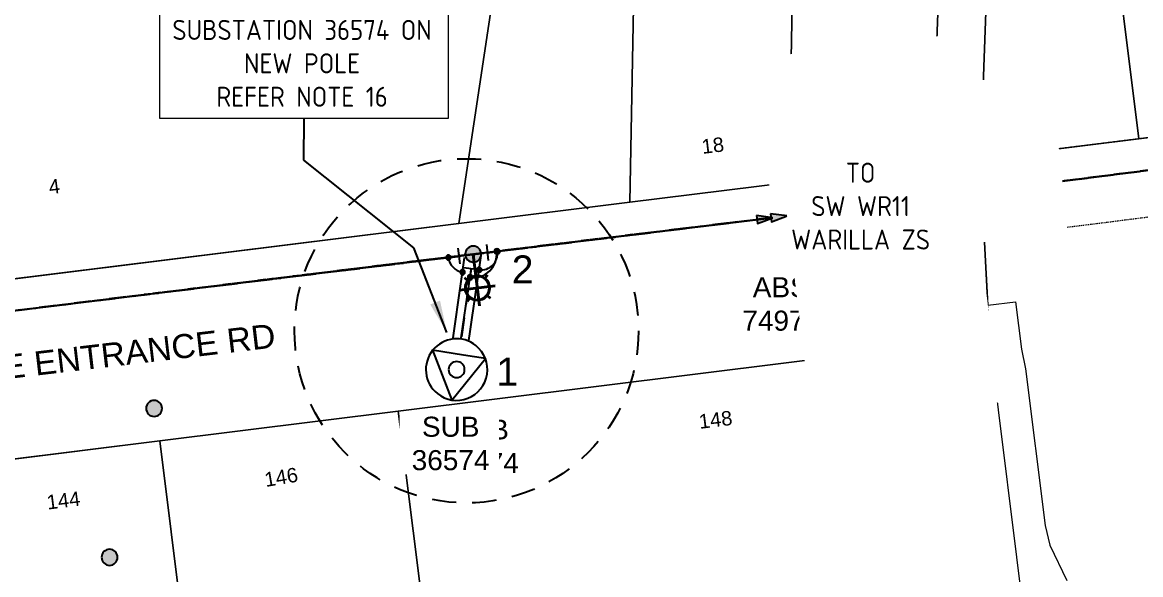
# Model space of a CAD drawing. Header units: metres. Extents: x 300268 to 302887, y 6172399 to 6173904.
# Drawn here: x 300960.1 to 301099.6, y 6173264.3 to 6173333.1 of the extents above; entities that cross this region are included whole.
import ezdxf
from ezdxf.enums import TextEntityAlignment as Align

# ---------------------------------------------------------------- set-up
doc = ezdxf.new("R2010")
doc.units = ezdxf.units.M
for name, pattern in [('Cable Exist OH', [1, 1, 0]), ('Cable New OH', [6, 4, -2]), ('Dash', [5, 3, -2]), ('HIDDEN', [0.375, 0.25, -0.125]), ('HIDDEN2', [0.1875, 0.125, -0.0625]), ('IECLdasha', [5, 3, -2])]:
    doc.linetypes.add(name, pattern=pattern)
doc.layers.get('0').update_dxf_attribs({"color": 6})
for name, color, linetype, lineweight in [('Cadastre Land Parcels_SP_EXT', 9, 'Continuous', 5), ('Cadastre Other Property_SP_EXT', 9, 'HIDDEN', 5), ('Cadastre Roads_SP_EXT', 9, 'Continuous', 5)]:
    doc.layers.add(name, color=color, linetype=linetype, lineweight=lineweight)
for name, color, linetype in [('Equip_HV_NEW', 2, 'Continuous'), ('Equip_LV_NEW', 2, 'Continuous'), ('Equip_SP_HV_EXT', 7, 'Continuous'), ('Equip_SP_HV_NEW', 2, 'Continuous'), ('Equip_SP_SL_EXT', 7, 'Continuous'), ('Equip_SP_SL_MOD', 3, 'Continuous'), ('Mains_HV_EXT', 7, 'Continuous'), ('Mains_HV_NEW_A43', 2, 'Continuous'), ('Mains_HV_NEW_Hardwired', 7, 'Continuous'), ('Mains_LV_EXT', 7, 'Continuous'), ('Mains_LV_NEW_E56', 2, 'Continuous'), ('Mains_LV_NEW_Hardwired', 2, 'Continuous'), ('Mains_SL_EXT', 7, 'Continuous'), ('Mains_TR_EXT', 7, 'Continuous'), ('Notes', 7, 'Continuous'), ('Notes_SL_MISC', 7, 'Continuous'), ('Notes_SP_MISC', 7, 'Continuous'), ('Notes_TR_MISC', 7, 'Continuous'), ('OH_Details_SP_MISC', 7, 'Continuous'), ('Sub_SP_HV_LV_EXT', 7, 'Continuous'), ('SupportsOH_SP_TR_HV_LV_SL_EXT', 7, 'Continuous'), ('SupportsOH_SP_TR_HV_LV_SL_MOD', 3, 'Continuous'), ('SupportsOH_SP_TR_HV_LV_SL_NEW', 2, 'Continuous')]:
    doc.layers.add(name, color=color, linetype=linetype)
doc.styles.add('iecARIAL', font='arial.ttf', dxfattribs={"height": 2})
doc.styles.add('iecISOCP', font='isocp.shx')
doc.styles.add('ieISOCP', font='isocp.shx')
doc.styles.add('POLE_LABEL', font='arial.ttf')
doc.styles.get("Standard").update_dxf_attribs({"font": 'arial.ttf'})
doc.linetypes.add('Cable W', pattern='A,7.2,-0.3,["W",Standard,S=2.2,R=0,X=-0.15,Y=-1],-2.9', length=10.4)
doc.linetypes.add('Cable Z', pattern='A,7,-0.1,["Z",Standard,S=1.5,R=0,X=0.5,Y=-0.7],-2.4', length=9.5)
doc.dimstyles.get("Standard").update_dxf_attribs({"dimtxt": 0.18, "dimasz": 0.18, "dimexe": 0.18, "dimexo": 0.0625, "dimgap": 0.09, "dimtad": 0, "dimtih": 1, "dimtoh": 1, "dimdec": 4, "dimzin": 0, "dimdsep": 46, "dimtxsty": 'Standard', "dimcen": 0.09, "dimadec": 0, "dimazin": 0, "dimtfac": 1, "dimtdec": 4, "dimtofl": 0, "dimtmove": 0, "dimatfit": 3, "dimfxl": 1, "dimtolj": 1, "dimtzin": 0, "dimarcsym": 0})

# ---------------------------------------------------------------- blocks, each defined once
blk = doc.blocks.new('SL_LANTERN_EXT')
at = {"lineweight": 40}
for p, q in [((-1.46, 5.68), (-1.06, 5.28)), ((0, 1.97), (0, 6.47)), ((1.46, 5.68), (1.06, 5.28)), ((-2.25, 4.22), (2.25, 4.22)), ((-1.46, 2.76), (-1.06, 3.16)), ((1.46, 2.76), (1.06, 3.16)), ((0, 0), (0, 2.72))]:
    blk.add_line(p, q, dxfattribs=at)
blk.add_circle((0, 4.22), 1.5, dxfattribs=at)
at = {"style": 'iecARIAL', "flags": 8}
blk.add_attdef('ASSET_NUM', (1.5, 1.5), '', height=2.5, dxfattribs=at)
for tag, p, height, flags in [('CONSTRUCTED_VOLTAGE', (0.98, -0.65), 0.2, 9), ('CONTROL_TYPE', (0.98, -0.85), 0.2, 9), ('LANTERN_PURPOSE', (0.98, -1.05), 0.2, 9), ('LANTERN_TYPE', (0.98, -1.25), 0.2, 9), ('NO_PHASES', (0.98, -1.45), 0.2, 9), ('LNUMBER', (2.18, -3.25), 2.5, 8), ('OPERATING_VOLTAGE', (0.98, -1.65), 0.2, 9), ('ORIENTATION', (0.98, -1.85), 0.2, 9), ('OWNED_BY', (0.98, -2.05), 0.2, 9), ('STATE', (0.98, -2.25), 0.2, 9), ('USAGE', (0.98, -2.45), 0.2, 9), ('CEXIST', (0.98, -2.65), 0.2, 9), ('CNEW', (0.98, -2.85), 0.2, 9), ('CNUMBER', (0.98, -3.05), 0.2, 9), ('CREMOVE', (0.98, -3.25), 0.2, 9), ('CREPLACE', (0.98, -3.45), 0.2, 9), ('LKINGHEIGHT', (0.98, -3.65), 0.2, 9), ('LBRACKET', (0.98, -3.85), 0.2, 9), ('LBRACKETVOCAB', (0.98, -4.05), 0.2, 9), ('LCATEGORY', (0.98, -4.25), 0.2, 9), ('LCHARGE1', (0.98, -4.45), 0.2, 9), ('LCHARGE1PERCENT', (0.98, -4.65), 0.2, 9), ('LCHARGE2', (0.98, -4.85), 0.2, 9), ('LCHARGE2PERCENT', (0.98, -5.05), 0.2, 9), ('LCHARGE3', (0.98, -5.25), 0.2, 9), ('LCHARGE3PERCENT', (0.98, -5.45), 0.2, 9), ('LEXIST', (0.98, -5.65), 0.2, 9), ('LLAMP', (0.98, -5.85), 0.2, 9), ('LLAMPVOCAB', (0.98, -6.05), 0.2, 9), ('LMAST', (0.98, -6.25), 0.2, 9), ('LMASTVOCAB', (0.98, -6.45), 0.2, 9), ('LNEW', (0.98, -6.65), 0.2, 9), ('LANTNUMBER', (0.98, -6.85), 0.2, 9), ('LOUTREACH', (0.98, -7.25), 0.2, 9), ('LOUTREACHVOCAB', (0.98, -7.45), 0.2, 9), ('LRATECODE', (0.98, -7.65), 0.2, 9), ('LREMOVE', (0.98, -7.85), 0.2, 9), ('LREPLACE', (0.98, -8.05), 0.2, 9), ('LTYPE', (0.98, -8.25), 0.2, 9), ('LTYPEVOCAB', (0.98, -8.45), 0.2, 9), ('STREETNAME', (0.98, -9.25), 0.2, 9), ('SUBURB', (0.98, -9.45), 0.2, 1), ('LEGEND', (0.98, -8.65), 0.2, 9), ('LOCATION', (0.98, -8.85), 0.2, 9), ('NOTES', (0.98, -9.05), 0.2, 9)]:
    blk.add_attdef(tag, p, '', height=height, dxfattribs=dict(flags=flags))
blk = doc.blocks.new('SL_NIGHTWATCH_EXT')
at = {"lineweight": 40}
h = blk.add_hatch(color=256, dxfattribs=at)
h.paths.add_polyline_path([(0.39, 1.96, 0.098491), (-0.39, 1.96), (-0.2, 0.98, -0.098491), (0.19, 0.98)])
h.paths.add_polyline_path([(0.55, 0.83, -0.098491), (0.83, 0.56), (1.66, 1.11, 0.098491), (1.11, 1.66)])
h.paths.add_polyline_path([(0.98, 0.2, -0.098491), (0.98, -0.19), (1.96, -0.39, 0.098491), (1.96, 0.39)])
h.paths.add_polyline_path([(0.83, -0.55, -0.098491), (0.56, -0.83), (1.11, -1.66, 0.098491), (1.66, -1.11)])
h.paths.add_polyline_path([(-0.19, -0.98), (-0.39, -1.96, 0.098491), (0.39, -1.96), (0.2, -0.98, -0.098491)])
h.paths.add_polyline_path([(-0.83, -0.56), (-1.66, -1.11, 0.098491), (-1.11, -1.66), (-0.55, -0.83, -0.098491)])
h.paths.add_polyline_path([(-0.98, 0.19), (-1.96, 0.39, 0.098491), (-1.96, -0.39), (-0.98, -0.2, -0.098491)])
h.paths.add_polyline_path([(-1.11, 1.66, 0.098491), (-1.66, 1.11), (-0.83, 0.55, -0.098491), (-0.56, 0.83)])
for p, q in [((-1.16, 1.63), (-1.16, 1.63, 0)), ((-1.1, 1.64), (-1.1, 1.64, 0)), ((1.08, 1.63), (1.08, 1.63, 0)), ((-0.86, -0.57), (-0.86, -0.57, 0)), ((0.82, -0.57), (0.82, -0.57, 0)), ((1.96, -0.37), (1.96, -0.37, 0)), ((1.13, -1.65), (1.13, -1.65, 0))]:
    blk.add_line(p, q, dxfattribs=at)
for points in [[(-0.56, 0.83, 0.098491), (-0.83, 0.55), (-1.66, 1.11, -0.098491), (-1.11, 1.66)], [(-0.2, 0.98, -0.098491), (0.19, 0.98), (0.39, 1.96, 0.098491), (-0.39, 1.96)], [(0.83, 0.56), (1.66, 1.11, 0.098491), (1.11, 1.66), (0.55, 0.83, -0.098491)], [(-0.98, 0.19, 0.098491), (-0.98, -0.2), (-1.96, -0.39, -0.098491), (-1.96, 0.39)], [(0.98, -0.19), (1.96, -0.39, 0.098491), (1.96, 0.39), (0.98, 0.2, -0.098491)], [(-0.83, -0.56, 0.098491), (-0.55, -0.83), (-1.11, -1.66, -0.098491), (-1.66, -1.11)], [(0.2, -0.98), (0.39, -1.96, -0.098491), (-0.39, -1.96), (-0.19, -0.98, 0.098491)], [(0.56, -0.83), (1.11, -1.66, 0.098491), (1.66, -1.11), (0.83, -0.55, -0.098491)]]:
    blk.add_lwpolyline(points, format="xyb", close=True, dxfattribs=at)
blk.add_circle((0, 0), 1, dxfattribs=at)
blk = doc.blocks.new('POLE_EXT')
blk.add_hatch(color=256).paths.add_polyline_path([(-1, 0, 1), (1, 0, 1)])
blk.add_lwpolyline([(-1, 0, 1), (1, 0, 1)], format="xyb", close=True)
for tag, height, flags, p in [('pNumber', 2.5, 8, (-17.84, 2.07)), ('OWNED_BY', 0.2, 9, (1.35, -0.4)), ('SPECIAL_USE', 0.2, 9, (1.35, -0.8)), ('STATE', 0.2, 9, (1.35, -1)), ('cLV', 0.2, 9, (1.35, -1.4)), ('PARENT', 0.2, 9, (1.35, -0.6)), ('USAGE', 0.2, 9, (1.35, -1.2)), ('hDepth', 0.2, 9, (1.35, -1.6)), ('hDia', 0.2, 9, (1.35, -1.8)), ('cHV', 0.2, 9, (1.35, -2)), ('LBRACKET', 0.2, 9, (1.35, -2.2)), ('LExisting', 0.2, 9, (1.35, -2.4)), ('LANTNUMBER', 0.2, 9, (1.35, -2.6)), ('LOther', 0.2, 9, (1.35, -2.8)), ('cLinedev', 0.2, 9, (1.35, -3.4)), ('pExisting', 0.2, 9, (1.35, -3.8)), ('LRemove', 0.2, 9, (1.35, -3)), ('LEGEND', 0.2, 9, (1.35, -3.2)), ('LOCATION', 0.2, 9, (1.35, -3.6)), ('PFNUMBER', 0.2, 9, (1.35, -4)), ('NEWPFNUMBER', 0.2, 9, (1.35, -4.2)), ('pFooting', 0.2, 9, (1.35, -4.4)), ('pNew', 0.2, 9, (1.35, -4.6)), ('pRelocate', 0.2, 9, (1.35, -5)), ('pRemove', 0.2, 9, (1.35, -5.2)), ('pReplace', 0.2, 9, (1.35, -5.4)), ('pStay', 0.2, 9, (1.35, -5.6)), ('pType', 0.2, 9, (1.35, -5.8)), ('cspan', 0.2, 9, (1.35, -6)), ('STREETNAME', 0.2, 9, (1.35, -6.2)), ('SUBURB', 0.2, 9, (1.35, -6.4)), ('OPERATED_BY', 0.2, 9, (1.36, -7.01)), ('NOTES', 0.2, 9, (1.35, -6.6)), ('MAINTAINED_BY', 0.2, 9, (1.36, -6.81))]:
    blk.add_attdef(tag, text='', height=height, dxfattribs=dict(flags=flags)).set_placement(p, align=Align.MIDDLE_LEFT)
at = {"style": 'POLE_LABEL'}
for tag, height, flags, p in [('ASSET_NUM', 2.5, 8, (2, 2)), ('STRUCTURE_PLANT_NUMBER', 0.2, 9, (1.35, 0.03)), ('STREET_CODE', 0.2, 9, (1.35, -0.2))]:
    blk.add_attdef(tag, text='', height=height, dxfattribs=dict(at, flags=flags)).set_placement(p, align=Align.MIDDLE_LEFT)
at = {"flags": 1}
blk.add_attdef('Z', (1.35, -7.33), '', height=0.2, dxfattribs=at)
blk = doc.blocks.new('HV_ABS_OPEN_EXT')
for p, q in [((-3, 6.87), (-1.8, 6.87)), ((1.8, 6.87), (3, 6.87))]:
    blk.add_line(p, q)
blk.add_circle((0, 6.87), 1.8)
for tag, height, flags, p in [('ASSET_NUM', 2.5, 8, (2, 2)), ('STREET_CODE', 0.2, 9, (1.5, 0)), ('ACTUAL_STATUS', 0.2, 9, (1.5, -0.2)), ('CONSTRUCTED_VOLTAGE', 0.2, 9, (1.5, -0.4)), ('OPERATING_VOLTAGE', 0.2, 9, (1.5, -0.8)), ('ORIENTATION', 0.2, 9, (1.5, -1)), ('OWNED_BY', 0.2, 9, (1.5, -1.2)), ('STATE', 0.2, 9, (1.5, -1.4)), ('NO_PHASES', 0.2, 9, (1.5, -0.6)), ('SWITCH_TYPE', 0.2, 9, (1.5, -1.6)), ('STREETNAME', 0.2, 9, (1.5, -2.4)), ('SUBURB', 0.2, 9, (1.5, -2.6)), ('USAGE', 0.2, 9, (1.5, -1.8)), ('LEGEND', 0.2, 9, (1.5, -2)), ('LOCATION', 0.2, 9, (1.5, -2.2)), ('NOTES', 0.2, 9, (1.5, -2.8)), ('OPERATED_BY', 0.2, 9, (1.5, -3.2)), ('Z', 0.2, 1, (1.5, -3.6)), ('MAINTAINED_BY', 0.2, 9, (1.5, -3)), ('LABEL_ALIGNMENT', 0.2, 9, (1.5, -3.4))]:
    blk.add_attdef(tag, text='', height=height, dxfattribs=dict(flags=flags)).set_placement(p, align=Align.MIDDLE_LEFT)
blk = doc.blocks.new('POLE_NEW')
for tag, height, flags, p in [('pNumber', 2.5, 8, (-17.84, 2.07)), ('OWNED_BY', 0.2, 9, (1.15, -0.4)), ('SPECIAL_USE', 0.2, 9, (1.15, -0.8)), ('STATE', 0.2, 9, (1.15, -1)), ('cLV', 0.2, 9, (1.15, -1.4)), ('PARENT', 0.2, 9, (1.15, -0.6)), ('USAGE', 0.2, 9, (1.15, -1.2)), ('hDepth', 0.2, 9, (1.15, -1.6)), ('hDia', 0.2, 9, (1.15, -1.8)), ('cHV', 0.2, 9, (1.15, -2)), ('LBRACKET', 0.2, 9, (1.15, -2.2)), ('LExisting', 0.2, 9, (1.15, -2.4)), ('LANTNUMBER', 0.2, 9, (1.15, -2.6)), ('LOther', 0.2, 9, (1.15, -2.8)), ('cLinedev', 0.2, 9, (1.15, -3.4)), ('pExisting', 0.2, 9, (1.15, -3.6)), ('pFooting', 0.2, 9, (1.15, -4.2)), ('LRemove', 0.2, 9, (1.15, -3)), ('LEGEND', 0.2, 9, (1.15, -3.2)), ('PFNUMBER', 0.2, 9, (1.15, -3.8)), ('NEWPFNUMBER', 0.2, 9, (1.15, -4)), ('pNew', 0.2, 9, (1.15, -4.4)), ('pRelocate', 0.2, 9, (1.15, -4.8)), ('pRemove', 0.2, 9, (1.15, -5)), ('pReplace', 0.2, 9, (1.15, -5.2)), ('pStay', 0.2, 9, (1.15, -5.4)), ('pType', 0.2, 9, (1.15, -5.6)), ('cspan', 0.2, 9, (1.15, -5.8)), ('SUBURB', 0.2, 9, (1.15, -6)), ('STREETNAME', 0.2, 9, (1.15, -6.2)), ('OPERATED_BY', 0.2, 9, (1.15, -6.89)), ('LOCATION', 0.2, 9, (1.15, -6.4)), ('NOTES', 0.2, 9, (1.15, -6.6)), ('MAINTAINED_BY', 0.2, 9, (1.15, -7.22))]:
    blk.add_attdef(tag, text='', height=height, dxfattribs=dict(flags=flags)).set_placement(p, align=Align.MIDDLE_LEFT)
at = {"style": 'POLE_LABEL'}
for tag, height, flags, p in [('ASSET_NUM', 2.5, 8, (2, 2)), ('STRUCTURE_PLANT_NUMBER', 0.2, 9, (1.15, 0.09)), ('STREET_CODE', 0.2, 9, (1.15, -0.2))]:
    blk.add_attdef(tag, text='', height=height, dxfattribs=dict(at, flags=flags)).set_placement(p, align=Align.MIDDLE_LEFT)
at = {"flags": 1}
blk.add_attdef('Z', (1.15, -7.59), '', height=0.2, dxfattribs=at)
blk.add_wipeout([(0.07, 1), (-0.06, 1), (-0.18, 0.98), (-0.3, 0.95), (-0.42, 0.91), (-0.53, 0.85), (-0.63, 0.77), (-0.73, 0.69), (-0.81, 0.59), (-0.87, 0.49), (-0.93, 0.37), (-0.97, 0.25), (-0.99, 0.13), (-1, 0.01), (-0.99, -0.12), (-0.97, -0.24), (-0.93, -0.36), (-0.88, -0.48), (-0.81, -0.58), (-0.73, -0.68), (-0.64, -0.77), (-0.54, -0.84), (-0.43, -0.9), (-0.31, -0.95), (-0.19, -0.98), (-0.07, -1), (0.06, -1), (0.18, -0.98), (0.3, -0.95), (0.42, -0.91), (0.53, -0.85), (0.63, -0.77), (0.73, -0.69), (0.81, -0.59), (0.87, -0.49), (0.93, -0.37), (0.97, -0.25), (0.99, -0.13), (1, -0.01), (0.99, 0.12), (0.97, 0.24), (0.93, 0.36), (0.88, 0.48), (0.81, 0.58), (0.73, 0.68), (0.64, 0.77), (0.54, 0.84), (0.43, 0.9), (0.31, 0.95), (0.19, 0.98)])
at = {"lineweight": -3}
blk.add_lwpolyline([(-1, 0, 1), (1, 0, 1)], format="xyb", close=True, dxfattribs=at)
blk = doc.blocks.new('SUB_POLE_NEW')
blk.add_wipeout([(-3.84, 0), (-3.81, -0.48), (-3.72, -0.95), (-3.57, -1.41), (-3.37, -1.85), (-3.11, -2.26), (-2.8, -2.63), (-2.45, -2.96), (-2.06, -3.24), (-1.63, -3.47), (-1.19, -3.65), (-0.72, -3.77), (-0.24, -3.83), (0.24, -3.83), (0.72, -3.77), (1.19, -3.65), (1.63, -3.47), (2.06, -3.24), (2.45, -2.96), (2.8, -2.63), (3.11, -2.26), (3.37, -1.85), (3.57, -1.41), (3.72, -0.95), (3.81, -0.48), (3.84, 0), (3.81, 0.48), (3.72, 0.95), (3.57, 1.41), (3.37, 1.85), (3.11, 2.26), (2.8, 2.63), (2.45, 2.96), (2.06, 3.24), (1.63, 3.47), (1.19, 3.65), (0.72, 3.77), (0.24, 3.83), (-0.24, 3.83), (-0.72, 3.77), (-1.19, 3.65), (-1.63, 3.47), (-2.06, 3.24), (-2.45, 2.96), (-2.8, 2.63), (-3.11, 2.26), (-3.37, 1.85), (-3.57, 1.41), (-3.72, 0.95), (-3.81, 0.48)])
blk.add_lwpolyline([(-3.84, 0, 1), (3.84, 0, 1)], format="xyb", close=True)
blk.add_lwpolyline([(1.94, 0.47), (0, 3.84), (-3.33, -1.92), (3.33, -1.92)], close=True)
for tag, height, flags, p in [('ASSET_NUM', 3.5, 8, (2, 2)), ('STREET_CODE', 0.2, 9, (1.5, 0)), ('CONSTRUCTED_VOLTAGE', 0.2, 9, (1.5, -0.2)), ('OPERATING_VOLTAGE', 0.2, 9, (1.5, -0.6)), ('OPERATED_BY', 0.2, 9, (1.5, -0.8)), ('ORIENTATION', 0.2, 9, (1.5, -1.2)), ('OWNED_BY', 0.2, 9, (1.5, -1.4)), ('NO_PHASES', 0.2, 9, (1.5, -0.4)), ('MAINTAINED_BY', 0.2, 9, (1.5, -1)), ('SECONDARY_VOLTAGE', 0.2, 9, (1.5, -1.6)), ('STATE', 0.2, 9, (1.5, -1.8)), ('SUBSTATION_TYPE', 0.2, 9, (1.5, -2)), ('SUBURB', 0.2, 9, (1.5, -2.6)), ('STREETNAME', 0.2, 9, (1.5, -2.8)), ('USAGE', 0.2, 9, (1.5, -2.2)), ('LEGEND', 0.2, 9, (1.5, -2.4)), ('Z', 0.2, 1, (1.5, -3.4)), ('LOCATION', 0.2, 9, (1.5, -3)), ('NOTES', 0.2, 9, (1.5, -3.2))]:
    blk.add_attdef(tag, text='', height=height, dxfattribs=dict(flags=flags)).set_placement(p, align=Align.MIDDLE_LEFT)
blk = doc.blocks.new('HV_End Shackle_NEW')
for tag, flags, p in [('CONNECTOR_TYPE', 9, (1.5, 0)), ('CONSTRUCTED_VOLTAGE', 9, (1.5, -0.2)), ('OPERATING_VOLTAGE', 9, (1.5, -0.6)), ('ORIENTATION', 9, (1.5, -0.8)), ('OWNED_BY', 9, (1.5, -1)), ('OPERATED_BY', 9, (1.5, -1.2)), ('NO_PHASES', 9, (1.5, -0.4)), ('MAINTAINED_BY', 9, (1.5, -1.4)), ('STATE', 9, (1.5, -1.6)), ('Z', 1, (1.5, -2.2)), ('USAGE', 9, (1.5, -1.8)), ('NOTES', 9, (1.5, -2))]:
    blk.add_attdef(tag, text='', height=0.2, dxfattribs=dict(flags=flags)).set_placement(p, align=Align.MIDDLE_LEFT)
blk.add_wipeout([(-0.25, 0), (-0.25, 1.81), (0.25, 1.82), (0.25, 0)])
blk.add_line((1, 1.81), (-1, 1.81))
blk = doc.blocks.new('BOND POINT')
blk.add_hatch(color=256).paths.add_polyline_path([(-1, 0, 1), (1, 0, 1)])
blk.add_lwpolyline([(-1, 0, 1), (1, 0, 1)], format="xyb", close=True)
blk = doc.blocks.new('LV_End Shackle_NEW')
for tag, flags, p in [('CONNECTOR_TYPE', 9, (1.5, 0)), ('CONSTRUCTED_VOLTAGE', 9, (1.5, -0.2)), ('OPERATING_VOLTAGE', 9, (1.5, -0.6)), ('ORIENTATION', 9, (1.5, -0.8)), ('OWNED_BY', 9, (1.5, -1)), ('OPERATED_BY', 9, (1.5, -1.2)), ('NO_PHASES', 9, (1.5, -0.4)), ('MAINTAINED_BY', 9, (1.5, -1.4)), ('STATE', 9, (1.5, -1.6)), ('Z', 1, (1.5, -2.2)), ('USAGE', 9, (1.5, -1.8)), ('NOTES', 9, (1.5, -2))]:
    blk.add_attdef(tag, text='', height=0.2, dxfattribs=dict(flags=flags)).set_placement(p, align=Align.MIDDLE_LEFT)
blk.add_wipeout([(-0.25, 0), (-0.25, 1.81), (0.25, 1.82), (0.25, 0)])
blk.add_line((1, 1.81), (-1, 1.81))
blk = doc.blocks.new('*U159')
blk.add_hatch(color=256).paths.add_polyline_path([(0, 0.51), (0, -0.49), (2, 0)])
at = {"flags": 128}
blk.add_lwpolyline([(0, 0.51), (0, -0.49), (2, 0), (0, 0.51)], dxfattribs=at)
blk.add_wipeout([(2, 14.33), (38.39, 14.33), (38.39, -5.4), (2, -5.4)])
blk = doc.blocks.new('*U144')
blk.add_hatch(color=256).paths.add_polyline_path([(-0.01, 0.51), (0.01, -0.49), (2, 0.03)])
at = {"flags": 128}
blk.add_lwpolyline([(-0.01, 0.51), (0.01, -0.49), (2, 0.03), (-0.01, 0.51)], dxfattribs=at)
blk.add_wipeout([(1.68, 20), (25.2, 20.38), (25.94, -25.87), (2.42, -26.25)])

msp = doc.modelspace()

# ---------------------------------------------------------------- linework, layer by layer
at = {"layer": 'Cadastre Land Parcels_SP_EXT', "linetype": 'Continuous'}
for p, q in [((301117.47, 6173320.87), (301099.42, 6173318.62)), ((301099.42, 6173318.62), (301079.65, 6173316.16)), ((301080.18, 6173305.73), (301080.59, 6173297.85)), ((301080.59, 6173297.85), (301084.05, 6173298.27)), ((301084.05, 6173298.27), (301084.77, 6173292.37)), ((301084.77, 6173292.37), (301085.29, 6173289.92)), ((301085.29, 6173289.92), (301087.75, 6173270.37)), ((301087.75, 6173270.37), (301088.33, 6173267.93)), ((301088.33, 6173267.93), (301090.45, 6173263.51))]:
    msp.add_line(p, q, dxfattribs=at)
for points in [[(301117.47, 6173320.87), (301117.6, 6173320.88), (301112.02, 6173360.5), (301093.99, 6173362.23), (301095.63, 6173349.01), (301099.42, 6173318.62), (301117.47, 6173320.87)], [(301035.91, 6173310.71), (301036.47, 6173341.74), (301032.21, 6173354.02), (301020.88, 6173350.08), (301014.57, 6173308.05), (301035.91, 6173310.71)], [(301073.62, 6173315.41), (301074.95, 6173350.98), (301056.41, 6173348.67), (301055.76, 6173313.18), (301073.62, 6173315.41)], [(301079.65, 6173316.16), (301080.93, 6173350.41), (301074.95, 6173350.98), (301073.62, 6173315.41), (301079.65, 6173316.16)], [(301099.42, 6173318.62), (301095.63, 6173349.01), (301080.93, 6173350.41), (301079.65, 6173316.16), (301099.42, 6173318.62)], [(301055.76, 6173313.18), (301056.41, 6173348.67), (301036.47, 6173341.74), (301035.91, 6173310.71), (301055.76, 6173313.18)], [(301085.34, 6173257.39), (301080.79, 6173293.85), (301007.01, 6173284.65), (301014.46, 6173224.93), (301085.34, 6173257.39)], [(300987.26, 6173212.55), (300987.68, 6173212.67), (301014.46, 6173224.93), (301007.01, 6173284.65), (300977.24, 6173280.93), (300985.82, 6173212.15), (300987.26, 6173212.55)], [(300985.82, 6173212.15), (300977.24, 6173280.93), (300947.47, 6173277.22), (300956.17, 6173207.44), (300958.62, 6173206.53), (300961.66, 6173205.4), (300985.82, 6173212.15)]]:
    msp.add_lwpolyline(points, close=True, dxfattribs=at)
at = {"layer": 'Cadastre Other Property_SP_EXT', "linetype": 'HIDDEN2'}
for p, q in [((301117.6, 6173320.88), (301079.65, 6173316.16)), ((301079.65, 6173316.16), (301079.65, 6173316.16)), ((301080.16, 6173306.3), (301118.89, 6173311.17))]:
    msp.add_line(p, q, dxfattribs=at)
at = {"layer": 'Cadastre Roads_SP_EXT', "linetype": 'Continuous'}
for p, q in [((301073.62, 6173315.41), (301055.76, 6173313.18)), ((301079.65, 6173316.16), (301073.62, 6173315.41)), ((301055.76, 6173313.18), (301035.91, 6173310.71)), ((301035.91, 6173310.71), (301014.57, 6173308.05)), ((301080.79, 6173293.85), (301080.18, 6173305.73)), ((301007.01, 6173284.65), (301080.79, 6173293.85)), ((300977.24, 6173280.93), (301007.01, 6173284.65)), ((300947.47, 6173277.22), (300977.24, 6173280.93))]:
    msp.add_line(p, q, dxfattribs=at)
at = {"layer": 'Mains_HV_EXT', "linetype": 'Cable Exist OH'}
msp.add_lwpolyline([(301489.64, 6173372.16), (301459.07, 6173367.85), (301402.29, 6173360.04), (301384.47, 6173357.64), (301262.19, 6173340.02), (301241.68, 6173336.71), (301183.45, 6173326.4), (301160.02, 6173322.85), (301113.68, 6173316.36), (301062.5, 6173309.86)], dxfattribs=at)
at = {"layer": 'Mains_LV_EXT', "linetype": 'Cable Exist OH'}
for points in [[(301062.5, 6173309.86), (301113.68, 6173316.36)], [(300958.62, 6173297.12), (301010.15, 6173303.43), (301062.5, 6173309.86)]]:
    msp.add_lwpolyline(points, dxfattribs=at)
at = {"layer": 'Mains_LV_NEW_E56', "color": 2, "linetype": 'Cable W', "flags": 128}
for points in [[(301013.3, 6173289.96), (301015.37, 6173304.34)], [(301015.28, 6173289.7), (301017.35, 6173304.06)]]:
    msp.add_lwpolyline(points, dxfattribs=at)
at = {"layer": 'Mains_SL_EXT', "linetype": 'Cable Exist OH'}
msp.add_lwpolyline([(300907.32, 6173290.67), (300958.62, 6173297.12), (301010.15, 6173303.43)], dxfattribs=at)
at = {"layer": 'Mains_TR_EXT', "linetype": 'Cable Exist OH'}
msp.add_lwpolyline([(301629.74, 6173393.69), (301593.39, 6173388.04), (301489.64, 6173372.16), (301384.47, 6173357.64), (301262.19, 6173340.02), (301183.45, 6173326.44), (301113.68, 6173316.36), (301062.5, 6173309.86), (301010.14, 6173303.47), (300958.62, 6173297.12), (300907.32, 6173290.67), (300876.42, 6173261.87), (300824.69, 6173240.19), (300769.94, 6173216.6), (300716.03, 6173192.8), (300646.2, 6173148.05), (300608.39, 6173122.99), (300572.55, 6173086.91)], dxfattribs=at)
at = {"layer": 'OH_Details_SP_MISC', "color": 2, "linetype": 'Dash', "ltscale": 0.8, "flags": 128}
msp.add_lwpolyline([(301016.36, 6173304.19), (301014.29, 6173289.83)], dxfattribs=at)

# ---------------------------------------------------------------- block references
at = {"layer": 'Equip_SP_HV_EXT', "rotation": 186.5659207565963}
msp.add_blockref('HV_ABS_OPEN_EXT', (301062.5, 6173309.86), dxfattribs=at)
at = {"layer": 'Equip_SP_SL_EXT'}
msp.add_blockref('SL_NIGHTWATCH_EXT', (301076.83, 6173297.48), dxfattribs=at)
at = {"layer": 'Mains_HV_NEW_Hardwired', "linetype": 'Continuous', "xscale": 0.3, "yscale": 0.3, "zscale": 0.3}
msp.add_blockref('BOND POINT', (301019.29, 6173304.58), dxfattribs=at)
at = {"layer": 'Mains_LV_NEW_Hardwired', "xscale": 0.3, "yscale": 0.3, "zscale": 0.3}
for p in [(301019.39, 6173304.57), (301013.26, 6173303.81)]:
    msp.add_blockref('BOND POINT', p, dxfattribs=at)
at = {"layer": 'SupportsOH_SP_TR_HV_LV_SL_EXT'}
for p in [(301076.81, 6173297.5), (300976.54, 6173284.99), (300970.98, 6173266.41)]:
    msp.add_blockref('POLE_EXT', p, dxfattribs=at)

# ---------------------------------------------------------------- texts
at = {"layer": 'Cadastre Land Parcels_SP_EXT'}
for s, rotation, p in [('17', 6.876, (301064.12, 6173318.72)), ('18', 6.876, (301044.97, 6173316.73)), ('4', 7.1943, (300963.5, 6173311.7)), ('148', 7.1243, (301044.63, 6173282.43)), ('146', 9.5567, (300990.47, 6173275.18)), ('144', 7.097, (300963.25, 6173272.36))]:
    msp.add_text(s, height=1.8, rotation=rotation, dxfattribs=at).set_placement(p)
at = {"layer": 'Notes'}
msp.add_text('LAKE ENTRANCE RD', height=3, rotation=6.7182, dxfattribs=at).set_placement((300949.96, 6173287.68))

# ---------------------------------------------------------------- next in the draw order: block references
at = {"layer": 'Equip_LV_NEW', "linetype": 'Cable New OH', "rotation": 97.46862242669674}
msp.add_blockref('LV_End Shackle_NEW', (301016.36, 6173304.23), dxfattribs=at)

# ---------------------------------------------------------------- next in the draw order: texts
at = {"layer": 'Equip_SP_HV_NEW', "linetype": 'Cable New OH', "insert": (301011.36, 6173283.6), "char_height": 2.5, "attachment_point": 1, "bg_fill": 3, "box_fill_scale": 1.2, "bg_fill_color": 256, "bg_fill_transparency": 0}
msp.add_mtext_dynamic_manual_height_columns('\\pi2.2671;SUB\\P\\pi0.98814;36574', width=11.3726, gutter_width=4, heights=[0], dxfattribs=at)

# ---------------------------------------------------------------- next in the draw order: block references
at = {"layer": 'Equip_LV_NEW', "linetype": 'Dash', "rotation": 276.3116563182915}
msp.add_blockref('LV_End Shackle_NEW', (301016.36, 6173304.23), dxfattribs=at)

# ---------------------------------------------------------------- next in the draw order: linework, layer by layer
at = {"layer": 'Mains_HV_EXT', "linetype": 'Cable Exist OH'}
msp.add_lwpolyline([(301062.5, 6173309.86), (301010.14, 6173303.47), (300958.62, 6173297.12), (300907.32, 6173290.67), (300891.53, 6173316.61)], dxfattribs=at)
at = {"layer": 'Mains_HV_NEW_A43', "color": 2, "linetype": 'Cable Z', "flags": 128}
msp.add_lwpolyline([(301014.29, 6173289.83), (301016.4, 6173304.23)], dxfattribs=at)

# ---------------------------------------------------------------- next in the draw order: block references
at = {"layer": 'Equip_HV_NEW', "linetype": 'Continuous', "rotation": 96.96133633946216}
msp.add_blockref('HV_End Shackle_NEW', (301062.5, 6173309.86), dxfattribs=at)
at = {"layer": 'Equip_HV_NEW', "linetype": 'Cable New OH', "rotation": 172.4045188173461}
msp.add_blockref('HV_End Shackle_NEW', (301016.36, 6173304.23), dxfattribs=at)

# ---------------------------------------------------------------- next in the draw order: linework, layer by layer
at = {"layer": 'Cadastre Land Parcels_SP_EXT', "linetype": 'Continuous'}
msp.add_lwpolyline([(301014.57, 6173308.05), (301020.88, 6173350.08), (301025.1, 6173378.28), (301028.07, 6173398.06), (301030.84, 6173416.57), (300920.91, 6173402.89), (300917.3, 6173378.6), (300906.19, 6173303.89), (300905.37, 6173298.37), (300908.77, 6173294.88), (301014.57, 6173308.05)], close=True, dxfattribs=at)
at = {"layer": 'Cadastre Roads_SP_EXT', "linetype": 'Continuous'}
msp.add_line((301014.57, 6173308.05), (300908.77, 6173294.88), dxfattribs=at)
at = {"layer": 'Mains_HV_NEW_Hardwired', "color": 7, "linetype": 'Continuous'}
msp.add_arc((301016.36, 6173304.25), 2.94, 262.3465, 6.5032, dxfattribs=at)
at = {"layer": 'Mains_LV_NEW_Hardwired', "linetype": 'Continuous'}
for centre, radius, start, end in [((301017.33, 6173304.33), 2.07, 263.3877, 6.5108), ((301015.37, 6173304.07), 2.13, 187.0004, 260.8503)]:
    msp.add_arc(centre, radius, start, end, dxfattribs=at)
at = {"layer": 'Notes_SP_MISC', "color": 9, "linetype": 'IECLdasha'}
msp.add_circle((301015.52, 6173294.67), 21.47, dxfattribs=at)

# ---------------------------------------------------------------- next in the draw order: block references
at = {"layer": 'Equip_HV_NEW', "linetype": 'Dash', "rotation": 277.2422140558749}
msp.add_blockref('HV_End Shackle_NEW', (301062.5, 6173309.86), dxfattribs=at)
at = {"layer": 'Equip_SP_SL_MOD', "rotation": 187.1071319536033}
msp.add_blockref('SL_LANTERN_EXT', (301016.36, 6173304.19), dxfattribs=at)
at = {"layer": 'Mains_HV_NEW_Hardwired', "linetype": 'Continuous', "xscale": 0.3, "yscale": 0.3, "zscale": 0.3}
msp.add_blockref('BOND POINT', (301015.97, 6173301.34), dxfattribs=at)
at = {"layer": 'Mains_LV_NEW_Hardwired', "xscale": 0.3, "yscale": 0.3, "zscale": 0.3}
for p in [(301015.03, 6173301.97), (301017.1, 6173302.28)]:
    msp.add_blockref('BOND POINT', p, dxfattribs=at)
at = {"layer": 'SupportsOH_SP_TR_HV_LV_SL_MOD'}
ref = msp.add_blockref('POLE_EXT', (301016.36, 6173304.23), dxfattribs=at)
ref.add_attrib('PNUMBER', '2', (301021.16, 6173300.57), dxfattribs={"height": 3.5})

# ---------------------------------------------------------------- next in the draw order: linework, layer by layer
at = {"layer": 'Mains_SL_EXT', "linetype": 'Cable Exist OH'}
for points in [[(301062.5, 6173309.86), (301113.68, 6173316.36)], [(301010.15, 6173303.44), (301062.5, 6173309.86)], [(301062.5, 6173309.86), (301076.83, 6173297.48)]]:
    msp.add_lwpolyline(points, dxfattribs=at)
at = {"layer": 'OH_Details_SP_MISC', "color": 7, "linetype": 'Continuous', "flags": 128}
for points in [[(300907.32, 6173290.67), (300958.62, 6173297.12), (301016.36, 6173304.23), (301062.5, 6173309.86), (301113.68, 6173316.36)], [(301062.5, 6173309.86), (301076.81, 6173297.5)]]:
    msp.add_lwpolyline(points, dxfattribs=at)

# ---------------------------------------------------------------- next in the draw order: block references
at = {"layer": 'SupportsOH_SP_TR_HV_LV_SL_EXT'}
msp.add_blockref('POLE_EXT', (301062.5, 6173309.86), dxfattribs=at)

# ---------------------------------------------------------------- next in the draw order: texts
at = {"layer": 'Equip_LV_NEW', "linetype": 'Cable New OH', "insert": (301007.69, 6173283.95), "char_height": 2.5, "attachment_point": 1, "bg_fill": 3, "box_fill_scale": 1.2, "bg_fill_color": 256, "bg_fill_transparency": 0}
msp.add_mtext_dynamic_manual_height_columns('\\pi2.2671;SUB\\P\\pi0.98814;36574', width=11.3726, gutter_width=4, heights=[0], dxfattribs=at)
at = {"layer": 'Notes_SP_MISC', "insert": (300995, 6173332.2), "char_height": 2.5, "width": 35.5102, "attachment_point": 5, "style": 'ieISOCP', "bg_fill": 3, "box_fill_scale": 1.5, "bg_fill_color": 256, "bg_fill_transparency": 0}
msp.add_mtext('INSTALL NEW 400 kVA POLE MOUNTED SUBSTATION 36574 ON NEW POLE\\PREFER NOTE 16', dxfattribs=at)

# ---------------------------------------------------------------- next in the draw order: linework, layer by layer
at = {"layer": 'Notes_SP_MISC', "color": 7, "linetype": 'Continuous', "lineweight": 0}
msp.add_lwpolyline([(300977.24, 6173343.74), (301013.25, 6173343.74), (301013.25, 6173321.16), (300977.25, 6173321.16)], close=True, dxfattribs=at)

# ---------------------------------------------------------------- next in the draw order: block references
at = {"layer": 'Notes_SL_MISC', "rotation": 6.066411426622987}
msp.add_blockref('*U159', (301051.77, 6173308.54), dxfattribs=at)

# ---------------------------------------------------------------- next in the draw order: texts
at = {"layer": 'Equip_SP_HV_NEW', "linetype": 'Cable New OH', "insert": (301048.96, 6173301.35), "char_height": 2.5, "attachment_point": 1, "bg_fill": 3, "box_fill_scale": 1.2, "bg_fill_color": 256, "bg_fill_transparency": 0}
msp.add_mtext_dynamic_manual_height_columns('\\pi2.2833;ABS\\P\\pi0.98302;74975', width=11.3726, gutter_width=4, heights=[0], dxfattribs=at)

# ---------------------------------------------------------------- next in the draw order: leaders
at = {"layer": 'Notes_SP_MISC', "color": 9, "linetype": 'Continuous'}
msp.add_leader([(301013.07, 6173294.47), (301008.93, 6173305), (300995.21, 6173315.97), (300995.25, 6173321.16)], dimstyle='Standard', override={"dimasz": 4, "dimfxl": 1.25}, dxfattribs=at)

# ---------------------------------------------------------------- next in the draw order: block references
at = {"layer": 'Sub_SP_HV_LV_EXT', "linetype": 'Continuous', "rotation": 51.19463650955542}
msp.add_blockref('SUB_POLE_NEW', (301014.29, 6173289.83), dxfattribs=at)

# ---------------------------------------------------------------- next in the draw order: texts
at = {"layer": 'Notes_SL_MISC', "insert": (301059.17, 6173318.35), "char_height": 2.5, "width": 19.5854, "attachment_point": 2, "style": 'iecISOCP'}
msp.add_mtext('TO \\PSLCP\\P7032', dxfattribs=at)

# ---------------------------------------------------------------- next in the draw order: block references
at = {"layer": 'Notes_TR_MISC', "rotation": 6.02186714416159}
msp.add_blockref('*U144', (301053.54, 6173308.76), dxfattribs=at)
at = {"layer": 'SupportsOH_SP_TR_HV_LV_SL_NEW'}
ref = msp.add_blockref('POLE_NEW', (301014.29, 6173289.83), dxfattribs=at)
ref.add_attrib('pNumber', '1', dxfattribs={"height": 3.5}).set_placement((301019.25, 6173289.58), align=Align.MIDDLE_LEFT)

# ---------------------------------------------------------------- next in the draw order: texts
at = {"layer": 'Notes_TR_MISC', "insert": (301064.7, 6173315.64), "char_height": 2.5, "width": 24.5067, "attachment_point": 2, "style": 'iecISOCP'}
msp.add_mtext('TO  \\PSW WR11\\PWARILLA ZS', dxfattribs=at)

doc.saveas('drawing.dxf')
